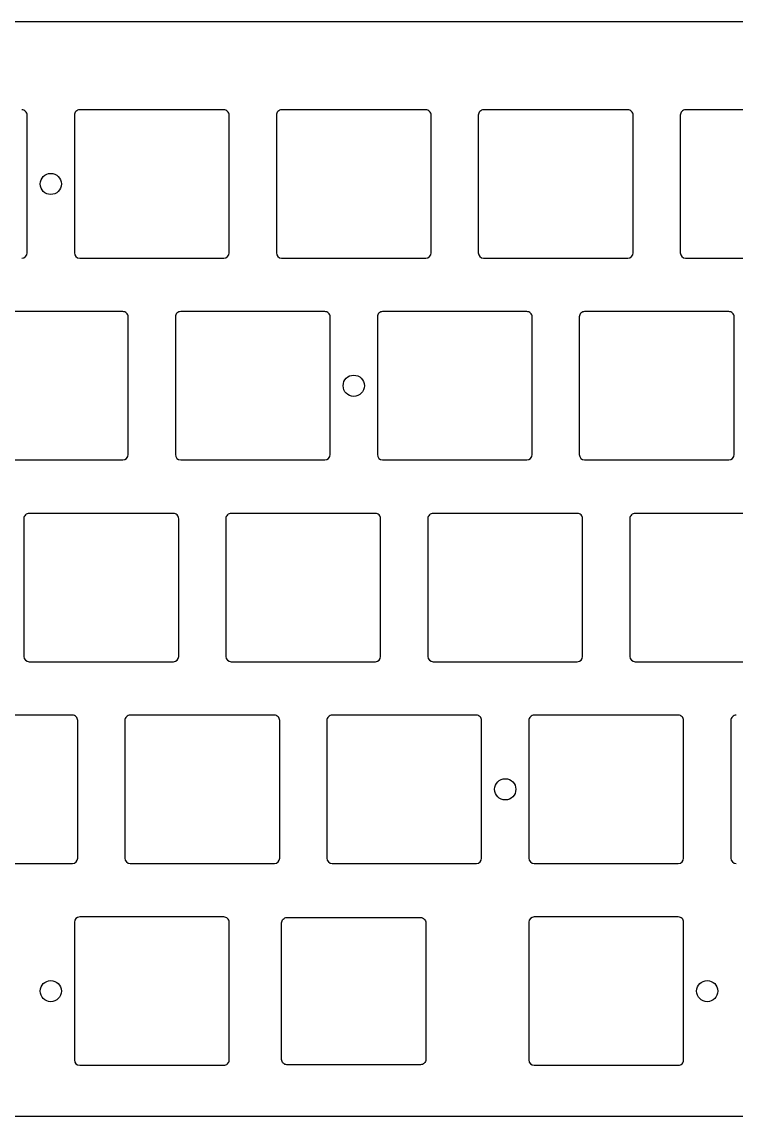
# Model space of a CAD drawing. Header units: millimetres. Extents: x -10 to 277, y -93 to 22.
# Drawn here: x 140.2 to 207.5, y -88 to 15.3 of the extents above; entities that cross this region are included whole.
import ezdxf

# ---------------------------------------------------------------- set-up
doc = ezdxf.new("R2010")
doc.units = ezdxf.units.MM
doc.layers.get('0').update_dxf_attribs({"linetype": 'CONTINUOUS'})
doc.layers.add('Edge.Cuts', color=53, linetype='CONTINUOUS', true_color=0xc8a339)

msp = doc.modelspace()

# ---------------------------------------------------------------- linework, layer by layer
for points in [[(145.1, -69.7), (145.1, -82.7, 0.4142123908), (145.6, -83.2), (159.2, -83.2, 0.4142135624), (159.7, -82.7), (159.7, -69.7, 0.4142135624), (159.2, -69.2), (145.6, -69.2, 0.4142123908)], [(187.9625, -82.7, 0.4142123908), (188.4625, -83.2), (202.0625, -83.2, 0.4142135624), (202.5625, -82.7), (202.5625, -69.7, 0.4142135624), (202.0625, -69.2), (188.4625, -69.2, 0.4142123908), (187.9625, -69.7)], [(164.65, -82.65), (164.65, -69.75, -0.4142135624), (165.15, -69.25), (177.75, -69.25, -0.4142135624), (178.25, -69.75), (178.25, -82.65, -0.4142135624), (177.75, -83.15), (165.15, -83.15, -0.4142135624)]]:
    msp.add_lwpolyline(points, format="xyb", close=True)
for centre in [(142.875, -76.2), (204.7875, -76.2)]:
    msp.add_circle(centre, 1)
at = {"layer": 'Edge.Cuts', "linetype": 'CONTINUOUS'}
for p, q in [((212.3295, 15.3), (54.3705, 15.3)), ((140.65, -6.5), (140.65, 6.5)), ((145.1, 6.5), (145.1, -6.5)), ((159.2, 7), (145.6, 7)), ((159.7, -6.5), (159.7, 6.5)), ((164.15, 6.5), (164.15, -6.5)), ((178.25, 7), (164.65, 7)), ((178.75, -6.5), (178.75, 6.5)), ((183.2, 6.5), (183.2, -6.5)), ((197.3, 7), (183.7, 7)), ((197.8, -6.5), (197.8, 6.5)), ((202.25, 6.5), (202.25, -6.5)), ((216.35, 7), (202.75, 7)), ((145.6, -7), (159.2, -7)), ((164.65, -7), (178.25, -7)), ((183.7, -7), (197.3, -7)), ((202.75, -7), (216.35, -7)), ((149.675, -12.05), (136.075, -12.05)), ((168.725, -12.05), (155.125, -12.05)), ((187.775, -12.05), (174.175, -12.05)), ((206.825, -12.05), (193.225, -12.05)), ((150.175, -25.55), (150.175, -12.55)), ((154.625, -12.55), (154.625, -25.55)), ((169.225, -25.55), (169.225, -12.55)), ((173.675, -12.55), (173.675, -25.55)), ((188.275, -25.55), (188.275, -12.55)), ((192.725, -12.55), (192.725, -25.55)), ((207.325, -25.55), (207.325, -12.55)), ((136.075, -26.05), (149.675, -26.05)), ((155.125, -26.05), (168.725, -26.05)), ((174.175, -26.05), (187.775, -26.05)), ((193.225, -26.05), (206.825, -26.05)), ((140.3375, -31.6), (140.3375, -44.6)), ((154.4375, -31.1), (140.8375, -31.1)), ((154.9375, -44.6), (154.9375, -31.6)), ((159.3875, -31.6), (159.3875, -44.6)), ((173.4875, -31.1), (159.8875, -31.1)), ((173.9875, -44.6), (173.9875, -31.6)), ((178.4375, -31.6), (178.4375, -44.6)), ((192.5375, -31.1), (178.9375, -31.1)), ((193.0375, -44.6), (193.0375, -31.6)), ((197.4875, -31.6), (197.4875, -44.6)), ((211.5875, -31.1), (197.9875, -31.1)), ((140.8375, -45.1), (154.4375, -45.1)), ((159.8875, -45.1), (173.4875, -45.1)), ((178.9375, -45.1), (192.5375, -45.1)), ((197.9875, -45.1), (211.5875, -45.1)), ((144.9125, -50.15), (131.3125, -50.15)), ((163.9625, -50.15), (150.3625, -50.15)), ((183.0125, -50.15), (169.4125, -50.15)), ((202.0625, -50.15), (188.4625, -50.15)), ((145.4125, -63.65), (145.4125, -50.65)), ((149.8625, -50.65), (149.8625, -63.65)), ((164.4625, -63.65), (164.4625, -50.65)), ((168.9125, -50.65), (168.9125, -63.65)), ((183.5125, -63.65), (183.5125, -50.65)), ((187.9625, -50.65), (187.9625, -63.65)), ((202.5625, -63.65), (202.5625, -50.65)), ((207.0125, -50.65), (207.0125, -63.65)), ((131.3125, -64.15), (144.9125, -64.15)), ((150.3625, -64.15), (163.9625, -64.15)), ((169.4125, -64.15), (183.0125, -64.15)), ((188.4625, -64.15), (202.0625, -64.15)), ((54.8705, -88), (211.8295, -88))]:
    msp.add_line(p, q, dxfattribs=at)
at = {"layer": 'Edge.Cuts'}
for centre in [(142.875, 0), (171.45, -19.05), (185.7375, -57.15)]:
    msp.add_circle(centre, 1, dxfattribs=at)
for centre, radius, start, end in [((140.150038, 6.500044), 0.499956, -0.00504241, 90.00435486), ((145.600038, 6.500044), 0.500038, -269.99564514, -179.99495835), ((159.200038, 6.500044), 0.499956, -0.00504241, 90.00435486), ((164.650038, 6.500044), 0.500038, -269.99564514, -179.99495835), ((178.250038, 6.500044), 0.499956, -0.00504241, 90.00435486), ((183.700038, 6.500044), 0.500038, -269.99564514, -179.99495835), ((197.300038, 6.500044), 0.499956, -0.00504241, 90.00435486), ((202.750038, 6.500044), 0.500038, -269.99564514, -179.99495835), ((140.150038, -6.499956), 0.499962, -90.0043541, -0.00504241), ((145.600038, -6.499956), 0.500044, -179.99495835, -90.0043541), ((159.200038, -6.499956), 0.499962, -90.0043541, -0.00504241), ((164.650038, -6.499956), 0.500044, -179.99495835, -90.0043541), ((178.250038, -6.499956), 0.499962, -90.0043541, -0.00504241), ((183.700038, -6.499956), 0.500044, -179.99495835, -90.0043541), ((197.300038, -6.499956), 0.499962, -90.0043541, -0.00504241), ((202.750038, -6.499956), 0.500044, -179.99495835, -90.0043541), ((149.675038, -12.549956), 0.499956, -0.00504241, 90.00435486), ((155.125038, -12.549956), 0.500038, -269.99564514, -179.99495835), ((168.725038, -12.549956), 0.499956, -0.00504241, 90.00435486), ((174.175038, -12.549956), 0.500038, -269.99564514, -179.99495835), ((187.775038, -12.549956), 0.499956, -0.00504241, 90.00435486), ((193.225038, -12.549956), 0.500038, -269.99564514, -179.99495835), ((206.825038, -12.549956), 0.499956, -0.00504241, 90.00435486), ((149.675038, -25.549956), 0.499962, -90.0043541, -0.00504241), ((155.125038, -25.549956), 0.500044, -179.99495835, -90.0043541), ((168.725038, -25.549956), 0.499962, -90.0043541, -0.00504241), ((174.175038, -25.549956), 0.500044, -179.99495835, -90.0043541), ((187.775038, -25.549956), 0.499962, -90.0043541, -0.00504241), ((193.225038, -25.549956), 0.500044, -179.99495835, -90.0043541), ((206.825038, -25.549956), 0.499962, -90.0043541, -0.00504241), ((140.837538, -31.599956), 0.500038, -269.99564514, -179.99495835), ((154.437538, -31.599956), 0.499956, -0.00504241, 90.00435486), ((159.887538, -31.599956), 0.500038, -269.99564514, -179.99495835), ((173.487538, -31.599956), 0.499956, -0.00504241, 90.00435486), ((178.937538, -31.599956), 0.500038, -269.99564514, -179.99495835), ((192.537538, -31.599956), 0.499956, -0.00504241, 90.00435486), ((197.987538, -31.599956), 0.500038, -269.99564514, -179.99495835), ((140.837538, -44.599956), 0.500044, -179.99495835, -90.0043541), ((154.437538, -44.599956), 0.499962, -90.0043541, -0.00504241), ((159.887538, -44.599956), 0.500044, -179.99495835, -90.0043541), ((173.487538, -44.599956), 0.499962, -90.0043541, -0.00504241), ((178.937538, -44.599956), 0.500044, -179.99495835, -90.0043541), ((192.537538, -44.599956), 0.499962, -90.0043541, -0.00504241), ((197.987538, -44.599956), 0.500044, -179.99495835, -90.0043541), ((144.912538, -50.649956), 0.499956, -0.00504241, 90.00435486), ((150.362538, -50.649956), 0.500038, -269.99564514, -179.99495835), ((163.962538, -50.649956), 0.499956, -0.00504241, 90.00435486), ((169.412538, -50.649956), 0.500038, -269.99564514, -179.99495835), ((183.012538, -50.649956), 0.499956, -0.00504241, 90.00435486), ((188.462538, -50.649956), 0.500038, -269.99564514, -179.99495835), ((202.062538, -50.649956), 0.499956, -0.00504241, 90.00435486), ((207.512538, -50.649956), 0.500038, -269.99564514, -179.99495835), ((144.912538, -63.649956), 0.499962, -90.0043541, -0.00504241), ((150.362538, -63.649956), 0.500044, -179.99495835, -90.0043541), ((163.962538, -63.649956), 0.499962, -90.0043541, -0.00504241), ((169.412538, -63.649956), 0.500044, -179.99495835, -90.0043541), ((183.012538, -63.649956), 0.499962, -90.0043541, -0.00504241), ((188.462538, -63.649956), 0.500044, -179.99495835, -90.0043541), ((202.062538, -63.649956), 0.499962, -90.0043541, -0.00504241), ((207.512538, -63.649956), 0.500044, -179.99495835, -90.0043541)]:
    msp.add_arc(centre, radius, start, end, dxfattribs=at)

doc.saveas('drawing.dxf')
